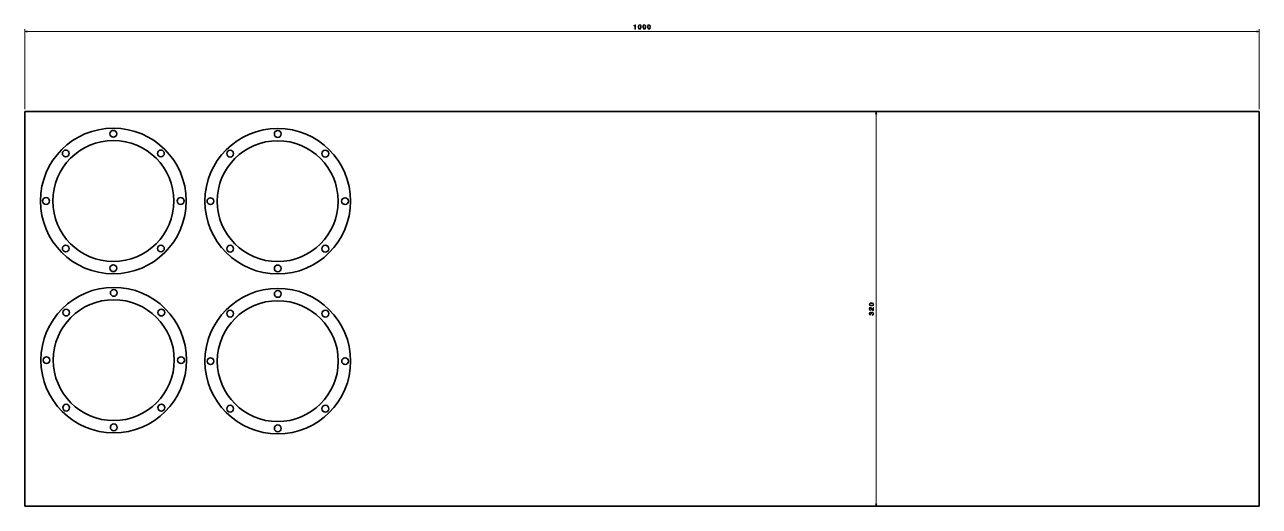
# Model space of a CAD drawing. Extents: x 16 to 1016, y -27 to 363.
import ezdxf

# ---------------------------------------------------------------- set-up
doc = ezdxf.new("R2010")
doc.units = 0

msp = doc.modelspace()

# ---------------------------------------------------------------- linework, layer by layer
at = {"color": 5, "lineweight": 13}
for p, q in [((15.706253, 294.509064), (15.706253, 359.484192)), ((15.706253, 357.484192), (1015.706238, 357.484192)), ((1015.706238, 294.509064), (1015.706238, 359.484192)), ((705.277405, -27.490944), (705.277405, 292.509064))]:
    msp.add_line(p, q, dxfattribs=at)
at = {"color": 7, "lineweight": 35}
for p, q in [((15.706253, 292.509064), (1015.706238, 292.509064)), ((15.706253, 292.509064), (15.706253, -27.490944)), ((1015.706238, -27.490944), (1015.706238, 292.509064)), ((1015.706238, -27.490944), (15.706253, -27.490944))]:
    msp.add_line(p, q, dxfattribs=at)
at = {"color": 5, "lineweight": 13}
for points in [[(510.011475, 359.484192), (510.470398, 359.484192), (510.470398, 363.009399), (510.127441, 363.009399), (510.036682, 362.701782), (509.855133, 362.494995), (509.577759, 362.373962), (509.194458, 362.333618), (509.194458, 361.975555), (510.011475, 361.975555)], [(512.622803, 361.193848), (512.698486, 360.402069), (512.935547, 359.837219), (513.313782, 359.494293), (513.838257, 359.383331), (514.357727, 359.494293), (514.735962, 359.837219), (514.967957, 360.402069), (515.048645, 361.193848), (514.967957, 361.980591), (514.872131, 362.293274), (514.735962, 362.550476), (514.357727, 362.893402), (513.838257, 363.009399), (513.313782, 362.893402), (512.935547, 362.545441), (512.698486, 361.980591)], [(513.106995, 361.193848), (513.147339, 361.804077), (513.273438, 362.242828), (513.500366, 362.500031), (513.838257, 362.59082), (514.171143, 362.500031), (514.398071, 362.242828), (514.52417, 361.804077), (514.564453, 361.193848), (514.52417, 360.578583), (514.398071, 360.139801), (514.171143, 359.882599), (513.838257, 359.796875), (513.500366, 359.882599), (513.273438, 360.139801), (513.147339, 360.578583)], [(516.358887, 361.193848), (516.434509, 360.402069), (516.671509, 359.837219), (517.049805, 359.494293), (517.57428, 359.383331), (518.09375, 359.494293), (518.471985, 359.837219), (518.703979, 360.402069), (518.784668, 361.193848), (518.703979, 361.980591), (518.608154, 362.293274), (518.471985, 362.550476), (518.09375, 362.893402), (517.57428, 363.009399), (517.049805, 362.893402), (516.671509, 362.545441), (516.434509, 361.980591)], [(516.843018, 361.193848), (516.883362, 361.804077), (517.009399, 362.242828), (517.236389, 362.500031), (517.57428, 362.59082), (517.907104, 362.500031), (518.134094, 362.242828), (518.260132, 361.804077), (518.300537, 361.193848), (518.260132, 360.578583), (518.134094, 360.139801), (517.907104, 359.882599), (517.57428, 359.796875), (517.236389, 359.882599), (517.009399, 360.139801), (516.883362, 360.578583)], [(520.094849, 361.193848), (520.170532, 360.402069), (520.407593, 359.837219), (520.785828, 359.494293), (521.310303, 359.383331), (521.829773, 359.494293), (522.208008, 359.837219), (522.440002, 360.402069), (522.520691, 361.193848), (522.440002, 361.980591), (522.344177, 362.293274), (522.208008, 362.550476), (521.829773, 362.893402), (521.310303, 363.009399), (520.785828, 362.893402), (520.407593, 362.545441), (520.170532, 361.980591)], [(520.579041, 361.193848), (520.619385, 361.804077), (520.745483, 362.242828), (520.972412, 362.500031), (521.310303, 362.59082), (521.643188, 362.500031), (521.870117, 362.242828), (521.996216, 361.804077), (522.036499, 361.193848), (521.996216, 360.578583), (521.870117, 360.139801), (521.643188, 359.882599), (521.310303, 359.796875), (520.972412, 359.882599), (520.745483, 360.139801), (520.619385, 360.578583)], [(701.567749, 135.029663), (702.359497, 135.105316), (702.924377, 135.342346), (703.267334, 135.720581), (703.378296, 136.245087), (703.267334, 136.764526), (702.924377, 137.142776), (702.359497, 137.374756), (701.567749, 137.455444), (700.781006, 137.374756), (700.468323, 137.278931), (700.211121, 137.142776), (699.868164, 136.764526), (699.752197, 136.245087), (699.868164, 135.720581), (700.216187, 135.342346), (700.781006, 135.105316)], [(703.277405, 131.278503), (703.277405, 133.684128), (702.843689, 133.684128), (702.843689, 131.782837), (702.606689, 131.888733), (702.409973, 132.070297), (702.05188, 132.630096), (701.900635, 132.927643), (701.683716, 133.260498), (701.43158, 133.497528), (701.134033, 133.633698), (700.796143, 133.684128), (700.372498, 133.598389), (700.039673, 133.361359), (699.827881, 132.998245), (699.752197, 132.529236), (699.837891, 132.045074), (700.074951, 131.676926), (700.453186, 131.439896), (700.952515, 131.359192), (701.023071, 131.359192), (701.023071, 131.81813), (700.982727, 131.81813), (700.639771, 131.863525), (700.387634, 131.999695), (700.226257, 132.216553), (700.170776, 132.504013), (700.221191, 132.796524), (700.34729, 133.013382), (700.543945, 133.154587), (700.791138, 133.205017), (701.023071, 133.169708), (701.219727, 133.073898), (701.391235, 132.912506), (701.542542, 132.690613), (701.703918, 132.393066), (702.016602, 131.898819), (702.349487, 131.550842), (702.75293, 131.34407), (703.262268, 131.278503)], [(701.567749, 135.513809), (700.95752, 135.554153), (700.518799, 135.680237), (700.261597, 135.907181), (700.170776, 136.245087), (700.261597, 136.577927), (700.518799, 136.804871), (700.95752, 136.930954), (701.567749, 136.971298), (702.182983, 136.930954), (702.621826, 136.804871), (702.879028, 136.577927), (702.964722, 136.245087), (702.879028, 135.907181), (702.621826, 135.680237), (702.182983, 135.554153)], [(702.177979, 127.502136), (702.213257, 127.502136), (702.697449, 127.582825), (703.060547, 127.819862), (703.292542, 128.193054), (703.378296, 128.687302), (703.292542, 129.211792), (703.070618, 129.605164), (702.717651, 129.85733), (702.263672, 129.948105), (701.966187, 129.907761), (701.724121, 129.796814), (701.537476, 129.61525), (701.401367, 129.373169), (701.129028, 129.700989), (700.695313, 129.816986), (700.30188, 129.741333), (700.004395, 129.524475), (699.817749, 129.171448), (699.752197, 128.687302), (699.832886, 128.233398), (700.05481, 127.885422), (700.407837, 127.658478), (700.876831, 127.582825), (700.912109, 127.582825), (700.912109, 128.031677), (700.589355, 128.072021), (700.357361, 128.203156), (700.216187, 128.414963), (700.165771, 128.712509), (700.206055, 128.974762), (700.312012, 129.166412), (700.483459, 129.282394), (700.715454, 129.327789), (700.962524, 129.282394), (701.129028, 129.161362), (701.229858, 128.949539), (701.260132, 128.662079), (701.255066, 128.465393), (701.653442, 128.465393), (701.643433, 128.712509), (701.688782, 129.030243), (701.809814, 129.267273), (702.00647, 129.408478), (702.263672, 129.458908), (702.556213, 129.403442), (702.773071, 129.257187), (702.909241, 129.025192), (702.954651, 128.71756), (702.904175, 128.399841), (702.75293, 128.167847), (702.510864, 128.021591), (702.177979, 127.96611)]]:
    msp.add_lwpolyline(points, close=True, dxfattribs=at)
for points in [[(17.638107, 358.001831), (15.706253, 357.484192), (17.638107, 356.966553)], [(1013.774414, 356.966553), (1015.706238, 357.484192), (1013.774414, 358.001831)], [(705.795044, 290.577209), (705.277405, 292.509064), (704.759766, 290.577209)], [(704.759766, -25.55909), (705.277405, -27.490944), (705.795044, -25.55909)]]:
    msp.add_lwpolyline(points, dxfattribs=at)
at = {"color": 7, "lineweight": 35}
for centre, radius in [((87.498428, 220.05896), 59), ((87.498428, 274.55896), 2.75), ((220.660065, 219.904648), 59), ((220.660065, 274.404663), 2.75), ((87.498428, 220.05896), 49), ((48.961109, 258.596283), 2.75), ((126.035751, 258.596283), 2.75), ((220.660065, 219.904648), 49), ((182.122742, 258.441956), 2.75), ((259.197388, 258.441956), 2.75), ((32.998428, 220.05896), 2.75), ((141.998428, 220.05896), 2.75), ((166.160065, 219.904648), 2.75), ((275.160065, 219.904648), 2.75), ((48.961109, 181.521637), 2.75), ((126.035751, 181.521637), 2.75), ((182.122742, 181.367325), 2.75), ((259.197388, 181.367325), 2.75), ((87.498428, 165.55896), 2.75), ((220.660065, 165.404648), 2.75), ((87.851761, 91.041718), 59), ((87.851761, 91.041718), 49), ((87.851761, 145.541718), 2.75), ((220.701416, 90.201836), 59), ((220.701416, 144.701843), 2.75), ((49.314442, 129.579041), 2.75), ((126.389084, 129.579041), 2.75), ((220.701416, 90.201836), 49), ((182.164093, 128.739151), 2.75), ((259.238739, 128.739151), 2.75), ((33.351761, 91.041718), 2.75), ((142.351761, 91.041718), 2.75), ((166.201416, 90.201836), 2.75), ((275.201416, 90.201836), 2.75), ((49.314442, 52.504398), 2.75), ((126.389084, 52.504398), 2.75), ((182.164093, 51.664516), 2.75), ((259.238739, 51.664516), 2.75), ((87.851761, 36.541718), 2.75), ((220.701416, 35.701836), 2.75)]:
    msp.add_circle(centre, radius, dxfattribs=at)

doc.saveas('drawing.dxf')
